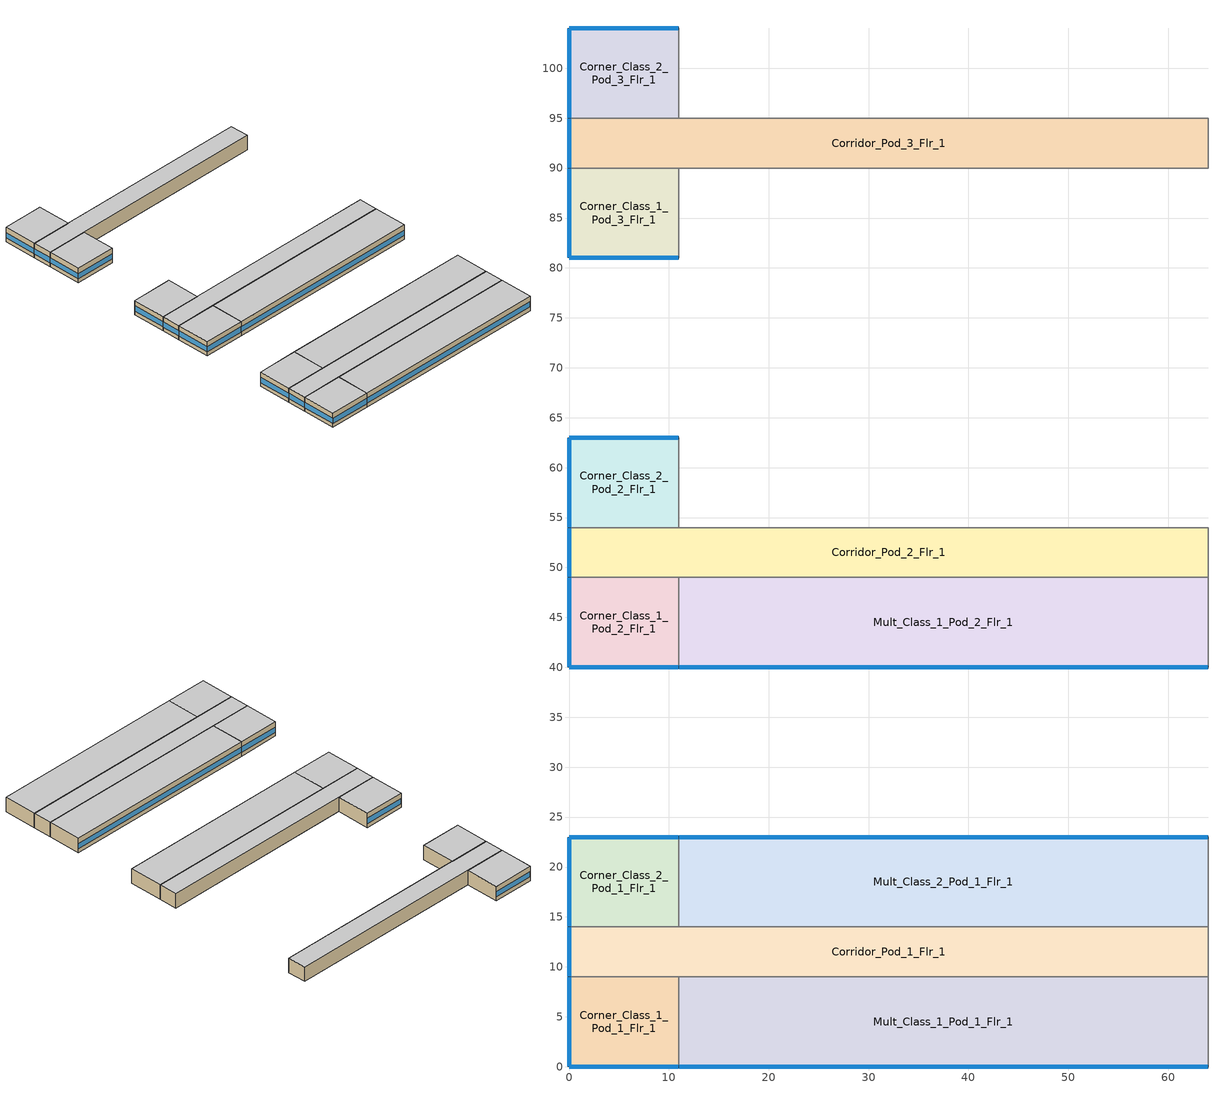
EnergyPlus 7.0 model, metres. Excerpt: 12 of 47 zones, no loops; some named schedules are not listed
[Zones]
Corner_Class_1_Pod_1_Flr_1
 floor ground (Unheated - 8in Slab with Carpet_Ext-slab): 0,9 11,9 11,0 0,0 z0
 wall outside (Mass_R-11.4 ci_Ext-wall): 0,9 0,0 11,0 z0:4
 wall to Mult_Class_1_Pod_1_Flr_1 (Standard_Int-Wall): 11,0 11,9 z0:4
 wall to Corridor_Pod_1_Flr_1 (Standard_Int-Wall): 11,9 0,9 z0:4
 window (std_window_UValue_3.237_SHGC_0.390_VT_0.495): 0.05,0 10.95,0 z1.1:2.51
 window (std_window_UValue_3.237_SHGC_0.390_VT_0.495_west): 0,8.95 0,0.05 z1.1:2.52
 ceiling to Corner_Class_1_Pod_1_Flr_2 (INT-FLOOR-UNDERSIDE): 0,0 11,0 11,9 0,9 z4
Mult_Class_1_Pod_1_Flr_1
 floor ground (Unheated - 8in Slab with Carpet_Ext-slab): 11,9 64,9 64,0 11,0 z0
 wall outside (Mass_R-11.4 ci_Ext-wall): 11,0 64,0 z0:4
 wall to Lobby_Flr_1 (Standard_Int-Wall): 64,0 64,9 z0:4
 wall to Corridor_Pod_1_Flr_1 (Standard_Int-Wall): 64,9 11,9 z0:4
 window (std_window_UValue_3.237_SHGC_0.390_VT_0.495): 11.05,0 63.95,0 z1.1:2.5
 ceiling to Mult_Class_1_Pod_1_Flr_2 (INT-FLOOR-UNDERSIDE): 11,0 64,0 64,9 11,9 z4
Corridor_Pod_1_Flr_1
 floor ground (Unheated - 8in Slab with Carpet_Ext-slab): 0,14 64,14 64,9 0,9 z0
 wall outside (Mass_R-11.4 ci_Ext-wall): 0,14 0,9 z0:4
 wall to Lobby_Flr_1 (Standard_Int-Wall): 64,9 64,14 z0:4
 wall to Mult_Class_2_Pod_1_Flr_1 (Standard_Int-Wall): 64,14 11,14 z0:4
 wall to Corner_Class_2_Pod_1_Flr_1 (Standard_Int-Wall): 11,14 0,14 z0:4
 window (std_window_UValue_3.237_SHGC_0.390_VT_0.495_west): 0,13.95 0,9.05 z1.1:2.53
 ceiling to Corridor_Pod_1_Flr_2 (INT-FLOOR-UNDERSIDE): 0,9 64,9 64,14 0,14 z4
Corner_Class_2_Pod_1_Flr_1
 floor ground (Unheated - 8in Slab with Carpet_Ext-slab): 0,23 11,23 11,14 0,14 z0
 wall outside (Mass_R-11.4 ci_Ext-wall): 11,23 0,23 0,14 z0:4
 wall to Mult_Class_2_Pod_1_Flr_1 (Standard_Int-Wall): 11,14 11,23 z0:4
 window (std_window_UValue_3.237_SHGC_0.490_VT_0.622): 10.95,23 0.05,23 z1.1:2.51
 window (std_window_UValue_3.237_SHGC_0.390_VT_0.495_west): 0,22.95 0,14.05 z1.1:2.52
 ceiling to Corner_Class_2_Pod_1_Flr_2 (INT-FLOOR-UNDERSIDE): 0,14 11,14 11,23 0,23 z4
Mult_Class_2_Pod_1_Flr_1
 floor ground (Unheated - 8in Slab with Carpet_Ext-slab): 11,23 64,23 64,14 11,14 z0
 wall outside (Mass_R-11.4 ci_Ext-wall): 64,23 11,23 z0:4
 wall to Main_Corridor_Flr_1 (Standard_Int-Wall): 64,14 64,23 z0:4
 window (std_window_UValue_3.237_SHGC_0.490_VT_0.622): 63.95,23 11.05,23 z1.1:2.5
 ceiling to Mult_Class_2_Pod_1_Flr_2 (INT-FLOOR-UNDERSIDE): 11,14 64,14 64,23 11,23 z4
Corner_Class_1_Pod_2_Flr_1
 floor ground (Unheated - 8in Slab with Carpet_Ext-slab): 0,49 11,49 11,40 0,40 z0
 wall outside (Mass_R-11.4 ci_Ext-wall): 0,49 0,40 11,40 z0:4
 wall to Mult_Class_1_Pod_2_Flr_1 (Standard_Int-Wall): 11,40 11,49 z0:4
 wall to Corridor_Pod_2_Flr_1 (Standard_Int-Wall): 11,49 0,49 z0:4
 window (std_window_UValue_3.237_SHGC_0.390_VT_0.495): 0.05,40 10.95,40 z1.1:2.51
 window (std_window_UValue_3.237_SHGC_0.390_VT_0.495_west): 0,48.95 0,40.05 z1.1:2.52
 ceiling to Corner_Class_1_Pod_2_Flr_2 (INT-FLOOR-UNDERSIDE): 0,40 11,40 11,49 0,49 z4
Mult_Class_1_Pod_2_Flr_1
 floor ground (Unheated - 8in Slab with Carpet_Ext-slab): 11,49 64,49 64,40 11,40 z0
 wall outside (Mass_R-11.4 ci_Ext-wall): 11,40 64,40 z0:4
 wall to Main_Corridor_Flr_1 (Standard_Int-Wall): 64,40 64,49 z0:4
 wall to Corridor_Pod_2_Flr_1 (Standard_Int-Wall): 64,49 11,49 z0:4
 window (std_window_UValue_3.237_SHGC_0.390_VT_0.495): 11.05,40 63.95,40 z1.1:2.5
 ceiling to Mult_Class_1_Pod_2_Flr_2 (INT-FLOOR-UNDERSIDE): 11,40 64,40 64,49 11,49 z4
Corridor_Pod_2_Flr_1
 floor ground (Unheated - 8in Slab with Carpet_Ext-slab): 0,54 64,54 64,49 0,49 z0
 wall outside (Mass_R-11.4 ci_Ext-wall): 0,54 0,49 z0:4
 wall to Main_Corridor_Flr_1 (Standard_Int-Wall): 64,49 64,54 z0:4
 wall to Mult_Class_2_Pod_2_Flr_1 (Standard_Int-Wall): 64,54 11,54 z0:4
 wall to Corner_Class_2_Pod_2_Flr_1 (Standard_Int-Wall): 11,54 0,54 z0:4
 window (std_window_UValue_3.237_SHGC_0.390_VT_0.495_west): 0,53.95 0,49.05 z1.1:2.53
 ceiling to Corridor_Pod_2_Flr_2 (INT-FLOOR-UNDERSIDE): 0,49 64,49 64,54 0,54 z4
Corner_Class_2_Pod_2_Flr_1
 floor ground (Unheated - 8in Slab with Carpet_Ext-slab): 0,63 11,63 11,54 0,54 z0
 wall outside (Mass_R-11.4 ci_Ext-wall): 11,63 0,63 0,54 z0:4
 wall to Mult_Class_2_Pod_2_Flr_1 (Standard_Int-Wall): 11,54 11,63 z0:4
 window (std_window_UValue_3.237_SHGC_0.490_VT_0.622): 10.95,63 0.05,63 z1.1:2.51
 window (std_window_UValue_3.237_SHGC_0.390_VT_0.495_west): 0,62.95 0,54.05 z1.1:2.52
 ceiling to Corner_Class_2_Pod_2_Flr_2 (INT-FLOOR-UNDERSIDE): 0,54 11,54 11,63 0,63 z4
Corner_Class_1_Pod_3_Flr_1
 floor ground (Unheated - 8in Slab with Carpet_Ext-slab): 0,90 11,90 11,81 0,81 z0
 wall outside (Mass_R-11.4 ci_Ext-wall): 0,90 0,81 11,81 z0:4
 wall to Mult_Class_1_Pod_3_Flr_1 (Standard_Int-Wall): 11,81 11,90 z0:4
 wall to Corridor_Pod_3_Flr_1 (Standard_Int-Wall): 11,90 0,90 z0:4
 window (std_window_UValue_3.237_SHGC_0.390_VT_0.495): 0.05,81 10.95,81 z1.1:2.51
 window (std_window_UValue_3.237_SHGC_0.390_VT_0.495_west): 0,89.95 0,81.05 z1.1:2.52
 ceiling to Corner_Class_1_Pod_3_Flr_2 (INT-FLOOR-UNDERSIDE): 0,81 11,81 11,90 0,90 z4
Corridor_Pod_3_Flr_1
 floor ground (Unheated - 8in Slab with Carpet_Ext-slab): 0,95 64,95 64,90 0,90 z0
 wall outside (Mass_R-11.4 ci_Ext-wall): 0,95 0,90 z0:4
 wall to Mult_Class_1_Pod_3_Flr_1 (Standard_Int-Wall): 11,90 64,90 z0:4
 wall to Bathrooms_Flr_1 (Standard_Int-Wall): 64,90 64,95 z0:4
 wall to Mult_Class_2_Pod_3_Flr_1 (Standard_Int-Wall): 64,95 11,95 z0:4
 wall to Corner_Class_2_Pod_3_Flr_1 (Standard_Int-Wall): 11,95 0,95 z0:4
 window (std_window_UValue_3.237_SHGC_0.390_VT_0.495_west): 0,94.95 0,90.05 z1.1:2.53
 ceiling to Corridor_Pod_3_Flr_2 (INT-FLOOR-UNDERSIDE): 0,90 64,90 64,95 0,95 z4
Corner_Class_2_Pod_3_Flr_1
 floor ground (Unheated - 8in Slab with Carpet_Ext-slab): 0,104 11,104 11,95 0,95 z0
 wall outside (Mass_R-11.4 ci_Ext-wall): 11,104 0,104 0,95 z0:4
 wall to Mult_Class_2_Pod_3_Flr_1 (Standard_Int-Wall): 11,95 11,104 z0:4
 window (std_window_UValue_3.237_SHGC_0.490_VT_0.622): 10.95,104 0.05,104 z1.1:2.51
 window (std_window_UValue_3.237_SHGC_0.390_VT_0.495_west): 0,103.95 0,95.05 z1.1:2.52
 ceiling to Corner_Class_2_Pod_3_Flr_2 (INT-FLOOR-UNDERSIDE): 0,95 11,95 11,104 0,104 z4
[Building]
Secondary School Baseline: North Axis=0; Terrain=City; Loads Convergence Tolerance Value=0.04; Temperature Convergence Tolerance Value=0.2; Solar Distribution=FullExterior; Maximum Number of Warmup Days=25; Minimum Number of Warmup Days=6
[Site:Location]
USA MN-DULUTH: Latitude {deg}=46.82; Longitude {deg}=-92.17; Time Zone {hr}=-6; Elevation {m}=432
[Site:GroundTemperature:BuildingSurface]
19.18, 19.14, 19.229, 19.325, 19.396, 19.767, 20.94, 20.468, 19.761, 19.556, 19.433, 19.279
[Site:WaterMainsTemperature]
Calculation Method=CORRELATION; Annual Average Outdoor Air Temperature {C}=3.12; Maximum Difference In Monthly Average Outdoor Air Temperatures {deltaC}=31.7
[SizingPeriod:DesignDay] Barometric Pressure {Pa}=96242; Rain {0-no,1-yes}=0; Snow on ground {0-no,1-yes}=0; Day of Month=21; Daylight Savings Time Indicator=0; Humidity Indicating Type=WetBulb
Name | Maximum Dry-Bulb Temperature {C} | Daily Temp Range {C} | Humidity Indicating Conditions at Maximum Dry-Bulb | Wind Speed {m/s} design conditions vs. traditional 6.71 m/s (15 mph) | Wind Direction {Degrees; N=0, S=180} | Clearness {0.0 to 1.1} | Month | Day Type | Wind Speed {m/s} design conditions vs. traditional 3.35 m/s (7mph)
DULUTH Ann Htg 99.6% Condns DB | -29 | 0 | -29 | 4.3 | 310 | 0 | 1 | WinterDesignDay
DULUTH Ann Clg .4% Condns DB=>MWB | 29 | 10.9 | 20.6 |  | 230 | 1 | 7 | SummerDesignDay | 5.2
DULUTH Ann Clg .4% Condns WB=>MDB | 27.2 | 10.9 | 22.3 |  | 230 | 1 | 7 | SummerDesignDay | 5.2
[WindowMaterial:SimpleGlazingSystem] U-Factor=3.237
Name | Solar Heat Gain Coefficient | Visible Transmittance
SOUTH; WEST | 0.49 | 0.49
NORTH | 0.64 | 0.64
[Material] Thermal Absorptance=0.9
Name | Roughness | Thickness | Conductivity | Density | Specific Heat | Solar Absorptance | Visible Absorptance | Thickness {m} | Conductivity {W/m-K} | Density {kg/m3} | Specific Heat {J/kg-K}
GP01 1/2 GYPSUM | Smooth | 0.0127 | 0.16 | 800 | 1090 | 0.7 | 0.5
1IN Stucco | Smooth | 0.0253 | 0.6918 | 1858 | 837 | 0.92 | 0.92
8IN Concrete HW | MediumRough | 0.2033 | 1.7296 | 2243 | 837 | 0.65 | 0.65
Wall Insulation [8] | MediumRough | 0.0679 | 0.0432 | 91 | 837 | 0.5 | 0.5
1/2IN Gypsum | Smooth | 0.0127 | 0.16 | 784.9 | 830 | 0.92 | 0.92
MAT-CC05 8 HW CONCRETE | Rough | 0.2032 | 1.311 | 2240 | 836.8 | 0.7 | 0.7
Std Wood 6inch | MediumSmooth |  |  |  |  | 0.7 | 0.7 | 0.15 | 0.12 | 540 | 1210
Std MAT-CC05 4 MW CONCRETE | Rough |  |  |  |  | 0.7 | 0.2 | 0.1 | 0.858 | 1968 | 836.8
[Material:NoMass] Roughness=VeryRough; Thermal Absorptance=0.9; Solar Absorptance=0.7; Visible Absorptance=0.8
Name | Thermal Resistance {(m2-K)/W} | Thermal Resistance {m2-K/W}
CP02 CARPET PAD | 0.2165
Std CP02 CARPET PAD |  | 0.21648
[Construction]
std_window_UValue_3.237_SHGC_0.390_VT_0.495: SOUTH
std_window_UValue_3.237_SHGC_0.490_VT_0.622: NORTH
std_window_UValue_3.237_SHGC_0.390_VT_0.495_west: WEST
Standard_Int-Wall: GP01 1/2 GYPSUM, GP01 1/2 GYPSUM
Mass_R-11.4 ci_Ext-wall: 1IN Stucco, 8IN Concrete HW, Wall Insulation [8], 1/2IN Gypsum
Unheated - 8in Slab with Carpet_Ext-slab: MAT-CC05 8 HW CONCRETE, CP02 CARPET PAD
InteriorFurnishings: Std Wood 6inch
INT-FLOOR-UNDERSIDE: Std CP02 CARPET PAD, Std MAT-CC05 4 MW CONCRETE
[Zone] Type=1; Multiplier=1; Ceiling Height {m}=4; Floor Area {m2}=AutoCalculate; Part of Total Floor Area=Yes
Name | Volume {m3}
Corner_Class_1_Pod_1_Flr_1; Corner_Class_2_Pod_1_Flr_1; Corner_Class_1_Pod_2_Flr_1; Corner_Class_2_Pod_2_Flr_1; Corner_Class_1_Pod_3_Flr_1; Corner_Class_2_Pod_3_Flr_1 | 396
Mult_Class_1_Pod_1_Flr_1; Mult_Class_2_Pod_1_Flr_1; Mult_Class_1_Pod_2_Flr_1 | 1908
Corridor_Pod_1_Flr_1; Corridor_Pod_2_Flr_1; Corridor_Pod_3_Flr_1 | 1280
[InternalMass] Construction=InteriorFurnishings
Name | Zone | Surface Area
Corner_Class_1_Pod_1_Flr_1 Internal Mass | Corner_Class_1_Pod_1_Flr_1 | 198
Mult_Class_1_Pod_1_Flr_1 Internal Mass | Mult_Class_1_Pod_1_Flr_1 | 954
Corridor_Pod_1_Flr_1 Internal Mass | Corridor_Pod_1_Flr_1 | 640
Corner_Class_2_Pod_1_Flr_1 Internal Mass | Corner_Class_2_Pod_1_Flr_1 | 198
Mult_Class_2_Pod_1_Flr_1 Internal Mass | Mult_Class_2_Pod_1_Flr_1 | 954
Corner_Class_1_Pod_2_Flr_1 Internal Mass | Corner_Class_1_Pod_2_Flr_1 | 198
Mult_Class_1_Pod_2_Flr_1 Internal Mass | Mult_Class_1_Pod_2_Flr_1 | 954
Corridor_Pod_2_Flr_1 Internal Mass | Corridor_Pod_2_Flr_1 | 640
Corner_Class_2_Pod_2_Flr_1 Internal Mass | Corner_Class_2_Pod_2_Flr_1 | 198
Corner_Class_1_Pod_3_Flr_1 Internal Mass | Corner_Class_1_Pod_3_Flr_1 | 198
Corridor_Pod_3_Flr_1 Internal Mass | Corridor_Pod_3_Flr_1 | 640
Corner_Class_2_Pod_3_Flr_1 Internal Mass | Corner_Class_2_Pod_3_Flr_1 | 198
[ZoneInfiltration:DesignFlowRate] Schedule=INFIL_SCH; Design Volume Flow Rate Calculation Method=Flow/ExteriorWallArea; Flow per Exterior Surface Area {m3/s/m2}=0.000302; Constant Term Coefficient=1; Temperature Term Coefficient=0; Velocity Term Coefficient=0; Velocity Squared Term Coefficient=0
Name | Zone
Corner_Class_1_Pod_1_Flr_1_Infiltration | Corner_Class_1_Pod_1_Flr_1
Mult_Class_1_Pod_1_Flr_1_Infiltration | Mult_Class_1_Pod_1_Flr_1
Corridor_Pod_1_Flr_1_Infiltration | Corridor_Pod_1_Flr_1
Corner_Class_2_Pod_1_Flr_1_Infiltration | Corner_Class_2_Pod_1_Flr_1
Mult_Class_2_Pod_1_Flr_1_Infiltration | Mult_Class_2_Pod_1_Flr_1
Corner_Class_1_Pod_2_Flr_1_Infiltration | Corner_Class_1_Pod_2_Flr_1
Mult_Class_1_Pod_2_Flr_1_Infiltration | Mult_Class_1_Pod_2_Flr_1
Corridor_Pod_2_Flr_1_Infiltration | Corridor_Pod_2_Flr_1
Corner_Class_2_Pod_2_Flr_1_Infiltration | Corner_Class_2_Pod_2_Flr_1
Corner_Class_1_Pod_3_Flr_1_Infiltration | Corner_Class_1_Pod_3_Flr_1
Corridor_Pod_3_Flr_1_Infiltration | Corridor_Pod_3_Flr_1
Corner_Class_2_Pod_3_Flr_1_Infiltration | Corner_Class_2_Pod_3_Flr_1
[People] Schedule=Bldg_Occ_Sch; Number of People Calculation Method=People; Fraction Radiant=0.3; User Specified Sensible Fraction=AUTOCALCULATE; Activity Level Schedule=ACTIVITY_SCH; Carbon Dioxide Generation Rate {m3/s-W}=3.82E-8; Enable ASHRAE 55 Comfort Warnings=No; MRT Calculation=ZoneAveraged; Work Efficiency Schedule=WORK_EFF_SCH; Clothing Schedule=CLOTHING_SCH; Air Velocity Schedule=AIR_VELO_SCH; Thermal Comfort Report=FANGER
Name | Zone | Number of People
Corner_Class_1_Pod_1_Flr_1 People | Corner_Class_1_Pod_1_Flr_1 | 34.65
Mult_Class_1_Pod_1_Flr_1 People | Mult_Class_1_Pod_1_Flr_1 | 166.95
Corner_Class_2_Pod_1_Flr_1 People | Corner_Class_2_Pod_1_Flr_1 | 34.65
Mult_Class_2_Pod_1_Flr_1 People | Mult_Class_2_Pod_1_Flr_1 | 166.95
Corner_Class_1_Pod_2_Flr_1 People | Corner_Class_1_Pod_2_Flr_1 | 34.65
Mult_Class_1_Pod_2_Flr_1 People | Mult_Class_1_Pod_2_Flr_1 | 166.95
Corner_Class_2_Pod_2_Flr_1 People | Corner_Class_2_Pod_2_Flr_1 | 34.65
Corner_Class_1_Pod_3_Flr_1 People | Corner_Class_1_Pod_3_Flr_1 | 34.65
Corner_Class_2_Pod_3_Flr_1 People | Corner_Class_2_Pod_3_Flr_1 | 34.65
[Lights] Schedule=Bldg_Light_Sch; Design Level Calculation Method=LightingLevel; Return Air Fraction=0; Fraction Radiant=0.37; Fraction Visible=0.2; Fraction Replaceable=1; Return Air Fraction is Calculated from Plenum Temperature=No
Name | Zone | Design Level {W}
Corner_Class_1_Pod_1_Flr_1_Lights | Corner_Class_1_Pod_1_Flr_1 | 1491.93
Mult_Class_1_Pod_1_Flr_1_Lights | Mult_Class_1_Pod_1_Flr_1 | 7188.39
Corridor_Pod_1_Flr_1_Lights | Corridor_Pod_1_Flr_1 | 1721.6
Corner_Class_2_Pod_1_Flr_1_Lights | Corner_Class_2_Pod_1_Flr_1 | 1491.93
Mult_Class_2_Pod_1_Flr_1_Lights | Mult_Class_2_Pod_1_Flr_1 | 7188.39
Corner_Class_1_Pod_2_Flr_1_Lights | Corner_Class_1_Pod_2_Flr_1 | 1491.93
Mult_Class_1_Pod_2_Flr_1_Lights | Mult_Class_1_Pod_2_Flr_1 | 7188.39
Corridor_Pod_2_Flr_1_Lights | Corridor_Pod_2_Flr_1 | 1721.6
Corner_Class_2_Pod_2_Flr_1_Lights | Corner_Class_2_Pod_2_Flr_1 | 1491.93
Corner_Class_1_Pod_3_Flr_1_Lights | Corner_Class_1_Pod_3_Flr_1 | 1491.93
Corridor_Pod_3_Flr_1_Lights | Corridor_Pod_3_Flr_1 | 1721.6
Corner_Class_2_Pod_3_Flr_1_Lights | Corner_Class_2_Pod_3_Flr_1 | 1491.93
[ElectricEquipment] Schedule=Bldg_Equip_Sch; Design Level Calculation Method=EquipmentLevel; Fraction Latent=0; Fraction Radiant=0.5; Fraction Lost=0
Name | Zone | Design Level {W}
Corner_Class_1_Pod_1_Flr_1_PlugMisc_Equip | Corner_Class_1_Pod_1_Flr_1 | 959.31
Mult_Class_1_Pod_1_Flr_1_PlugMisc_Equip | Mult_Class_1_Pod_1_Flr_1 | 4622.13
Corridor_Pod_1_Flr_1_PlugMisc_Equip | Corridor_Pod_1_Flr_1 | 688
Corner_Class_2_Pod_1_Flr_1_PlugMisc_Equip | Corner_Class_2_Pod_1_Flr_1 | 959.31
Mult_Class_2_Pod_1_Flr_1_PlugMisc_Equip | Mult_Class_2_Pod_1_Flr_1 | 4622.13
Corner_Class_1_Pod_2_Flr_1_PlugMisc_Equip | Corner_Class_1_Pod_2_Flr_1 | 959.31
Mult_Class_1_Pod_2_Flr_1_PlugMisc_Equip | Mult_Class_1_Pod_2_Flr_1 | 4622.13
Corridor_Pod_2_Flr_1_PlugMisc_Equip | Corridor_Pod_2_Flr_1 | 688
Corner_Class_2_Pod_2_Flr_1_PlugMisc_Equip | Corner_Class_2_Pod_2_Flr_1 | 959.31
Corner_Class_1_Pod_3_Flr_1_PlugMisc_Equip | Corner_Class_1_Pod_3_Flr_1 | 959.31
Corridor_Pod_3_Flr_1_PlugMisc_Equip | Corridor_Pod_3_Flr_1 | 688
Corner_Class_2_Pod_3_Flr_1_PlugMisc_Equip | Corner_Class_2_Pod_3_Flr_1 | 959.31
[SetpointManager:OutdoorAirReset] Control Variable { Temperature | Others }=Temperature; Setpoint at Outdoor Low Temperature=15.6; Outdoor Low Temperature=15.6; Setpoint at Outdoor High Temperature=12.8; Outdoor High Temperature=21.1
Name | Setpoint Node or NodeList
VAV_POD_1 SAT Setpoint | VAV_POD_1 Supply Equipment Outlet Node
VAV_POD_2 SAT Setpoint | VAV_POD_2 Supply Equipment Outlet Node
VAV_POD_3 SAT Setpoint | VAV_POD_3 Supply Equipment Outlet Node
VAV_OTHER SAT Setpoint | VAV_OTHER Supply Equipment Outlet Node
[SetpointManager:MixedAir] Control Variable {Temperature}=Temperature
Name | Setpoint Node or NodeList
VAV_POD_1_HeatC 2 SAT Manager | VAV_POD_1_HeatC 2-VAV_POD_1_FanNode
VAV_POD_2_HeatC 2 SAT Manager | VAV_POD_2_HeatC 2-VAV_POD_2_FanNode
VAV_POD_3_HeatC 2 SAT Manager | VAV_POD_3_HeatC 2-VAV_POD_3_FanNode
VAV_OTHER_HeatC 2 SAT Manager | VAV_OTHER_HeatC 2-VAV_OTHER_FanNode
PSZ-AC_1:5_CoolC 2 SAT Manager | PSZ-AC_1:5_CoolC 2-PSZ-AC_1:5_FanNode
PSZ-AC_2:6_CoolC 2 SAT Manager | PSZ-AC_2:6_CoolC 2-PSZ-AC_2:6_FanNode
PSZ-AC_3:7_CoolC 2 SAT Manager | PSZ-AC_3:7_CoolC 2-PSZ-AC_3:7_FanNode
PSZ-AC_4:8_CoolC 2 SAT Manager | PSZ-AC_4:8_CoolC 2-PSZ-AC_4:8_FanNode
PSZ-AC_5:9_CoolC 2 SAT Manager | PSZ-AC_5:9_CoolC 2-PSZ-AC_5:9_FanNode
[AvailabilityManager:NightCycle] Availability Schedule=Always_On; Fan Schedule=HVACOperationSchd; Control Type {CycleOnAny | CycleOnControlZone | CycleOnAnyZoneFansOnly}=CycleOnAny; Thermostat Tolerance {delta C}=1; Cycling Run Time {s}=1800
PSZ-AC_1:5 Availability Manager; PSZ-AC_2:6 Availability Manager; PSZ-AC_3:7 Availability Manager; PSZ-AC_4:8 Availability Manager; PSZ-AC_5:9 Availability Manager
[Exterior:Lights]
Exterior Facade Lighting: Schedule=ALWAYS_ON; Design Level=47449.5; Control Option=AstronomicalClock
[Schedule:Compact]
Bldg_Occ_Sch: Fraction, Through: 6/30, For: Weekdays, Until: 08:00, 0, Until: 09:00, 0.5, Until: 11:00, 0.45, Until: 13:00, 0.2, Until: 14:00, 0.45, Until: 17:00, 0.05, Until: 24:00, 0, For: SummerDesignDay, Until: 24:00, 1, For: AllOtherDays, Until: 24:00, 0, Through: 9/1, For: Weekdays, Until: 09:00, 0, Until: 13:00, 0.05, Until: 24:00, 0, For: SummerDesignDay, Until: 24:00, 1, For: AllOtherDays, Until: 24:00, 0, Through: 12/31, For: Weekdays, Until: 08:00, 0, Until: 09:00, 0.5, Until: 11:00, 0.45, Until: 13:00, 0.2, Until: 14:00, 0.45, Until: 17:00, 0.05, Until: 24:00, 0, For: SummerDesignDay, Until: 24:00, 1, For: AllOtherDays, Until: 24:00, 0
Infil_Sch: Fraction, Through: 6/30, For: WinterDesignDay SummerDesignDay, Until: 24:00, 1, For: Weekdays, Until: 06:00, 0.5, Until: 18:00, 1, Until: 24:00, 0.5, For: AllOtherDays, Until: 24:00, 0.5, Through: 9/1, For: WinterDesignDay SummerDesignDay, Until: 24:00, 1, For: Weekdays, Until: 08:00, 0.5, Until: 13:00, 1, Until: 24:00, 0.5, For: AllOtherDays, Until: 24:00, 0.5, Through: 12/31, For: WinterDesignDay SummerDesignDay, Until: 24:00, 1, For: Weekdays, Until: 06:00, 0.5, Until: 18:00, 1, Until: 24:00, 0.5, For: AllOtherDays, Until: 24:00, 0.5
Work_Eff_Sch: Fraction, Through: 12/31, For: AllDays, Until: 24:00, 0
Air_Velo_Sch: Any Number, Through: 12/31, For: AllDays, Until: 24:00, 0.2
Clothing_Sch: Any Number, Through: 04/30, For: AllDays, Until: 24:00, 1.1, Through: 09/30, For: AllDays, Until: 24:00, 0.6, Through: 12/31, For: AllDays, Until: 24:00, 1.1
Activity_Sch: Any Number, Through: 12/31, For: AllDays, Until: 24:00, 120
